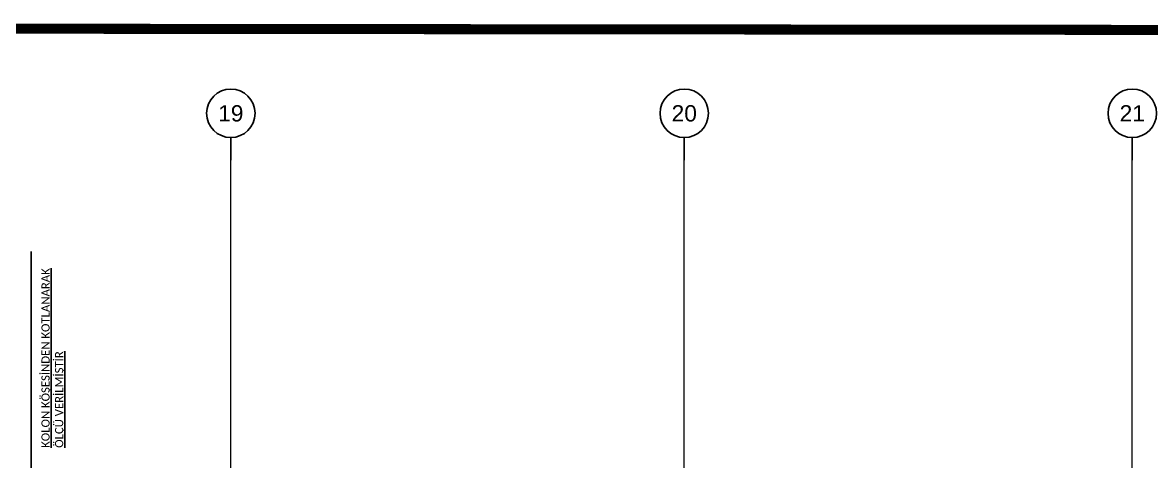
# Model space of a CAD drawing. Header units: millimetres. Extents: x -24 to 530668, y -246875 to -2983.
# Drawn here: x 265341 to 267419, y -117770 to -116962 of the extents above; entities that cross this region are included whole.
import ezdxf
from ezdxf.enums import TextEntityAlignment as Align

# ---------------------------------------------------------------- set-up
doc = ezdxf.new("R2010")
doc.units = ezdxf.units.MM
doc.layers.get('0').update_dxf_attribs({"lineweight": 20})
doc.layers.add('a_grid_label', color=9, linetype='Continuous')
for name, color, linetype, lineweight in [('elektrik yazı', 1, 'Continuous', 25), ('t_tarama', 253, 'Continuous', 5), ('ölçü', 251, 'Continuous', 5)]:
    doc.layers.add(name, color=color, linetype=linetype, lineweight=lineweight)
doc.styles.add('txt_tur_1', font='arial.ttf', dxfattribs={"height": 1.5})
doc.styles.add('yazı', font='arial.ttf')

# ---------------------------------------------------------------- blocks, each defined once
blk = doc.blocks.new('a_grid label')
at = {"layer": 'a_grid_label'}
blk.add_line((0, 4.14), (0, 0), dxfattribs=at)
blk.add_circle((0, 8.6), 4.46, dxfattribs=at)
at = {"layer": 'a_grid_label', "style": 'txt_tur_1'}
blk.add_attdef('A1', text='', height=3, dxfattribs=at).set_placement((0, 7.25), align=Align.CENTER)
blk = doc.blocks.new('NEW')
at = {"layer": 't_tarama'}
for p, q in [((271011, -116910.6, -17966.2), (271011, -113648.4, -17966.2)), ((271846, -116910.6, -17966.2), (271846, -113648.4, -17966.2)), ((272671, -116910.6, -17966.2), (272671, -113648.4, -17966.2))]:
    blk.add_line(p, q, dxfattribs=at)
ref = blk.add_blockref('a_grid label', (271011, -113648.4, -17966.2), dxfattribs=dict(at, xscale=-9.99999999999418, yscale=9.99999999999418, zscale=10))
ref.add_attrib('A1', '19', dxfattribs={"layer": 'a_grid_label', "height": 30, "style": 'txt_tur_1'}).set_placement((271011, -113577.4, -17966.2), align=Align.CENTER)
ref = blk.add_blockref('a_grid label', (271846, -113648.4, -17966.2), dxfattribs=dict(at, xscale=-9.99999999999418, yscale=9.99999999999418, zscale=10))
ref.add_attrib('A1', '20', dxfattribs={"layer": 'a_grid_label', "height": 30, "style": 'txt_tur_1'}).set_placement((271846, -113577.4, -17966.2), align=Align.CENTER)
ref = blk.add_blockref('a_grid label', (272671, -113648.4, -17966.2), dxfattribs=dict(at, xscale=-9.99999999999418, yscale=9.99999999999418, zscale=10))
ref.add_attrib('A1', '21', dxfattribs={"layer": 'a_grid_label', "height": 30, "style": 'txt_tur_1'}).set_placement((272671, -113577.4, -17966.2), align=Align.CENTER)
at = {"layer": 't_tarama', "style": 'txt_tur_1'}
for tag, p in [('19S', (270127.4, -114276.1, -17966.2)), ('20T', (270114, -115101.1, -17966.2)), ('21U', (270114, -116087.1, -17966.2)), ('22V', (270114, -116926.1, -17966.2))]:
    blk.add_attdef(tag, text='', height=30, dxfattribs=at).set_placement(p, align=Align.CENTER)
blk = doc.blocks.new('elektrik sd')
at = {"layer": 'elektrik yazı', "elevation": 0}
blk.add_lwpolyline([(265464.36, -117399.16), (265464.36, -117878.21)], dxfattribs=at)
at = {"layer": 'elektrik yazı', "insert": (265483.14, -117760.54, 0), "char_height": 15, "width": 336.6812, "attachment_point": 1, "rotation": 90, "style": 'yazı'}
blk.add_mtext('\\A1;{\\fCalibri|b0|i0|c162|p34;\\L\\C0;KOLON KÖŞESİNDEN KOTLANARAK ÖLÇÜ VERİLMİŞTİR}', dxfattribs=at)

msp = doc.modelspace()

# ---------------------------------------------------------------- linework, layer by layer
at = {"color": 252, "const_width": 18.492}
msp.add_lwpolyline([(263386.94, -120795.106), (263386.94, -116971.666), (268784.252, -116977.279), (268784.252, -120800.72)], close=True, dxfattribs=at)

# ---------------------------------------------------------------- block references
at = {"layer": 'ölçü', "color": 2}
for name, p in [('NEW', (-5286.767, -3566.99, 0.261)), ('elektrik sd', (-107.597, 15.586, 0.261))]:
    msp.add_blockref(name, p, dxfattribs=at)

doc.saveas('drawing.dxf')
